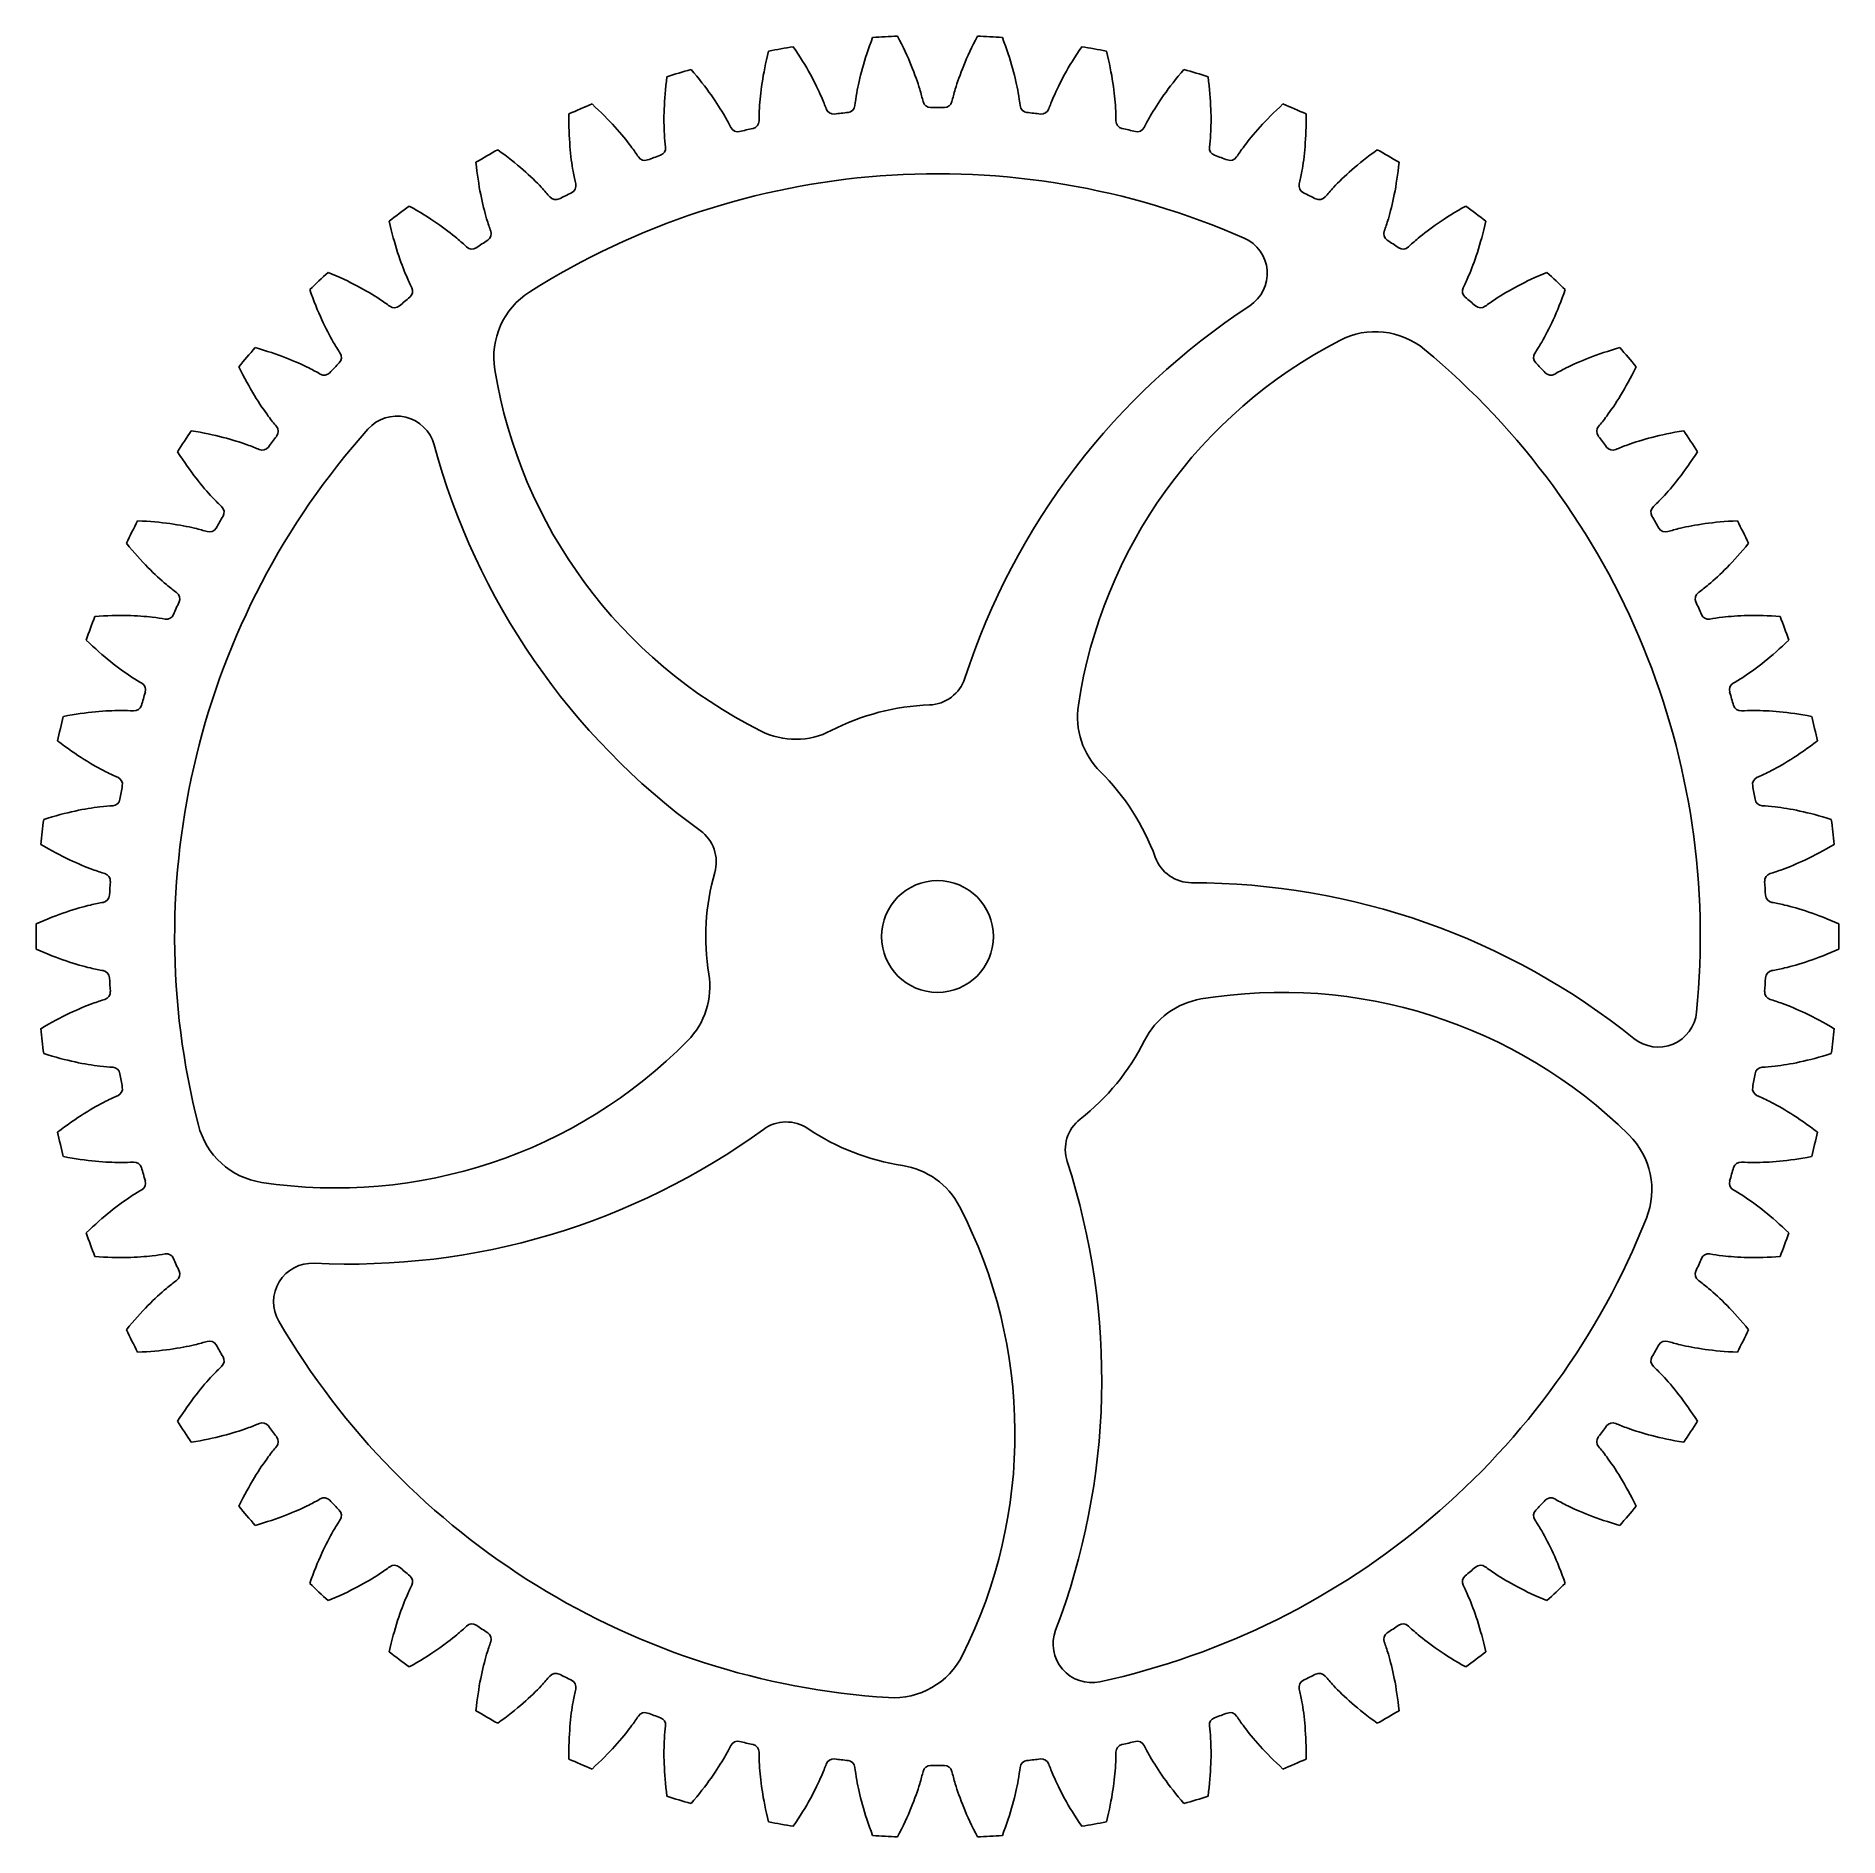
# Model space of a CAD drawing. Header units: millimetres. Extents: x -46.7 to 46.7, y -46.6 to 46.6.
import ezdxf

# ---------------------------------------------------------------- set-up
doc = ezdxf.new("R2010")
doc.units = ezdxf.units.MM
doc.layers.get('0').update_dxf_attribs({"linetype": 'CONTINUOUS'})

msp = doc.modelspace()

# ---------------------------------------------------------------- linework, layer by layer
for points in [[(-0.415, 11.993, 0.315534), (1.418, 13.375, -0.171281), (16.168, 32.662, 0.595784), (15.879, 36.168, 0.249415), (-21.116, 33.382, 0.301126), (-22.925, 29.352, 0.240376), (-9.136, 10.637, 0.239696), (-5.51, 10.66, -0.111057)], [(20.831, 30.873, 0.240376), (7.293, 11.976, 0.239696), (8.436, 8.534, -0.111057), (11.278, 4.101, 0.315534), (13.158, 2.784, -0.171281), (36.06, -5.284, 0.595784), (39.304, -3.925, 0.249415), (25.223, 30.398, 0.301126)], [(-34.999, -12.733, 0.240376), (-12.94, -5.402, 0.239696), (-11.841, -1.946, -0.111057), (-11.534, 3.311, 0.315534), (-12.282, 5.482, -0.171281), (-26.067, 25.47, 0.595784), (-29.491, 26.278, 0.249415), (-38.273, -9.767, 0.301126)], [(8.413, -38.594, 0.249415), (36.705, -14.595, 0.301126), (35.799, -10.271, 0.240376), (13.644, -3.235, 0.239696), (10.723, -5.386, -0.111057), (7.385, -9.458, 0.315534), (6.714, -11.654, -0.171281), (6.118, -35.928, 0.595784)], [(-2.538, -39.418, 0.301126), (1.294, -37.221, 0.240376), (1.139, -13.976, 0.239696), (-1.809, -11.863, -0.111057), (-6.713, -9.946, 0.315534), (-9.009, -9.987, -0.171281), (-32.279, -16.921, 0.595784), (-34.105, -19.927, 0.249415)]]:
    msp.add_lwpolyline(points, format="xyb", close=True)
msp.add_circle((0, 0), 2.895)
for centre, radius, start, end in [((0, 0), 46.677, 99.20237, 100.79763), ((0, 0), 46.677, 92.53571, 94.13096), ((0, 0), 46.677, 85.86904, 87.46429), ((0, 0), 46.677, 79.20237, 80.79763), ((0, 0), 46.677, 105.86904, 107.46429), ((0, 0), 46.677, 72.53571, 74.13096), ((0, 0), 46.677, 112.53571, 114.13096), ((-4.674, 43.073), 0.4, 276.1926, 353.67001), ((-0.359, 43.324), 0.4, 192.99666, 270.47407), ((0.358, 43.324), 0.4, 269.52593, 347.00334), ((4.674, 43.073), 0.4, 186.32999, 263.8074), ((0, 0), 46.677, 65.86904, 67.46429), ((-9.642, 42.239), 0.4, -77.14073, 0.33668), ((-5.386, 42.989), 0.4, 199.66332, 277.14073), ((0, 0), 42.925, 96.19256, 97.14077), ((0, 0), 42.925, 89.52589, 90.47411), ((0, 0), 42.925, 82.85923, 83.80744), ((5.386, 42.989), 0.4, 262.85927, 340.33668), ((9.642, 42.239), 0.4, 179.66332, 257.14073), ((-10.34, 42.073), 0.4, 206.32999, 283.8074), ((0, 0), 42.925, 102.85923, 103.80744), ((0, 0), 42.925, 76.19256, 77.14077), ((10.34, 42.073), 0.4, 256.1926, 333.67001), ((0, 0), 46.677, 119.20237, 120.79763), ((-15.155, 40.588), 0.4, 212.99666, 290.47407), ((0, 0), 42.925, 109.52589, 110.47411), ((-14.481, 40.834), 0.4, -70.47407, 7.00334), ((14.481, 40.834), 0.4, 172.99666, 250.47407), ((0, 0), 42.925, 69.52589, 70.47411), ((15.155, 40.588), 0.4, 249.52593, 327.00334), ((0, 0), 46.677, 59.20237, 60.79763), ((-19.764, 38.555), 0.4, 219.66332, 297.14073), ((0, 0), 42.925, 116.19256, 117.14077), ((-19.123, 38.876), 0.4, -63.8074, 13.67001), ((19.123, 38.876), 0.4, 166.32999, 243.8074), ((0, 0), 42.925, 62.85923, 63.80744), ((19.764, 38.555), 0.4, 242.85927, 320.33668), ((0, 0), 46.677, 125.86904, 127.46429), ((0, 0), 46.677, 52.53571, 54.13096), ((-23.507, 36.394), 0.4, -57.14073, 20.33668), ((23.507, 36.394), 0.4, 159.66332, 237.14073), ((-24.106, 36), 0.4, 226.32999, 303.8074), ((0, 0), 42.925, 122.85923, 123.80744), ((0, 0), 42.925, 56.19256, 57.14077), ((24.106, 36), 0.4, 236.1926, 313.67001), ((0, 0), 46.677, 132.53571, 134.13096), ((0, 0), 46.677, 45.86904, 47.46429), ((0, 0), 42.925, 129.52589, 130.47411), ((-27.573, 33.418), 0.4, -50.47407, 27.00334), ((27.573, 33.418), 0.4, 152.99666, 230.47407), ((0, 0), 42.925, 49.52589, 50.47411), ((-28.123, 32.958), 0.4, 232.99666, 310.47407), ((28.123, 32.958), 0.4, 229.52593, 307.00334), ((0, 0), 46.677, 139.20237, 140.79763), ((-31.267, 29.991), 0.4, -43.8074, 33.67001), ((31.267, 29.991), 0.4, 146.32999, 223.8074), ((0, 0), 46.677, 39.20237, 40.79763), ((-31.759, 29.47), 0.4, 239.66332, 317.14073), ((0, 0), 42.925, 136.19256, 137.14077), ((0, 0), 42.925, 42.85923, 43.80744), ((31.759, 29.47), 0.4, 222.85927, 300.33668), ((0, 0), 46.677, 145.86904, 147.46429), ((-34.537, 26.159), 0.4, -37.14073, 40.33668), ((34.537, 26.159), 0.4, 139.66332, 217.14073), ((0, 0), 46.677, 32.53571, 34.13096), ((-34.965, 25.584), 0.4, 246.32999, 323.8074), ((0, 0), 42.925, 142.85923, 143.80744), ((0, 0), 42.925, 36.19256, 37.14077), ((34.965, 25.584), 0.4, 216.1926, 293.67001), ((0, 0), 46.677, 152.53571, 154.13096), ((0, 0), 42.925, 149.52589, 150.47411), ((-37.34, 21.972), 0.4, -30.47407, 47.00334), ((37.34, 21.972), 0.4, 132.99666, 210.47407), ((0, 0), 42.925, 29.52589, 30.47411), ((0, 0), 46.677, 25.86904, 27.46429), ((-37.699, 21.351), 0.4, 252.99666, 330.47407), ((37.699, 21.351), 0.4, 209.52593, 287.00334), ((-39.639, 17.489), 0.4, -23.8074, 53.67001), ((39.639, 17.489), 0.4, 126.32999, 203.8074), ((0, 0), 42.925, 156.19256, 157.14077), ((0, 0), 42.925, 22.85923, 23.80744), ((0, 0), 46.677, 159.20237, 160.79763), ((-39.923, 16.831), 0.4, 259.66332, 337.14073), ((39.923, 16.831), 0.4, 202.85927, 280.33668), ((0, 0), 46.677, 19.20237, 20.79763), ((-41.401, 12.769), 0.4, -17.14073, 60.33668), ((41.401, 12.769), 0.4, 119.66332, 197.14073), ((0, 0), 42.925, 162.85923, 163.80744), ((0, 0), 42.925, 16.19256, 17.14077), ((0, 0), 46.677, 165.86904, 167.46429), ((-41.607, 12.082), 0.4, 266.32999, 343.8074), ((41.607, 12.082), 0.4, 196.1926, 273.67001), ((0, 0), 46.677, 12.53571, 14.13096), ((-42.603, 7.876), 0.4, -10.47407, 67.00334), ((0, 0), 42.925, 169.52589, 170.47411), ((42.603, 7.876), 0.4, 112.99666, 190.47407), ((0, 0), 42.925, 9.52589, 10.47411), ((-42.728, 7.17), 0.4, 272.99666, 350.47407), ((42.728, 7.17), 0.4, 189.52593, 267.00334), ((0, 0), 46.677, 172.53571, 174.13096), ((0, 0), 46.677, 5.86904, 7.46429), ((-43.23, 2.877), 0.4, -3.8074, 73.67001), ((0, 0), 42.925, 176.19256, 177.14077), ((43.23, 2.877), 0.4, 106.32999, 183.8074), ((0, 0), 42.925, 2.85923, 3.80744), ((-43.271, 2.161), 0.4, 279.66332, 357.14073), ((43.271, 2.161), 0.4, 182.85927, 260.33668), ((0, 0), 46.677, 179.20237, 180.79763), ((0, 0), 46.677, -0.79763, 0.79763), ((-43.271, -2.161), 0.4, 2.85927, 80.33668), ((43.271, -2.161), 0.4, 99.66332, 177.14073), ((0, 0), 42.925, 182.85923, 183.80744), ((0, 0), 42.925, 356.19256, 357.14077), ((-43.23, -2.877), 0.4, -73.67001, 3.8074), ((43.23, -2.877), 0.4, 176.1926, 253.67001), ((0, 0), 46.677, 185.86904, 187.46429), ((0, 0), 46.677, 352.53571, 354.13096), ((-42.728, -7.17), 0.4, 9.52593, 87.00334), ((0, 0), 42.925, 189.52589, 190.47411), ((0, 0), 42.925, 349.52589, 350.47411), ((42.728, -7.17), 0.4, 92.99666, 170.47407), ((-42.603, -7.876), 0.4, -67.00334, 10.47407), ((42.603, -7.876), 0.4, 169.52593, 247.00334), ((0, 0), 46.677, 192.53571, 194.13096), ((0, 0), 46.677, 345.86904, 347.46429), ((-41.607, -12.082), 0.4, 16.1926, 93.67001), ((0, 0), 42.925, 196.19256, 197.14077), ((0, 0), 42.925, 342.85923, 343.80744), ((41.607, -12.082), 0.4, 86.32999, 163.8074), ((-41.401, -12.769), 0.4, -60.33668, 17.14073), ((41.401, -12.769), 0.4, 162.85927, 240.33668), ((0, 0), 46.677, 199.20237, 200.79763), ((0, 0), 46.677, 339.20237, 340.79763), ((-39.923, -16.831), 0.4, 22.85927, 100.33668), ((0, 0), 42.925, 202.85923, 203.80744), ((0, 0), 42.925, 336.19256, 337.14077), ((39.923, -16.831), 0.4, 79.66332, 157.14073), ((-39.639, -17.489), 0.4, -53.67001, 23.8074), ((39.639, -17.489), 0.4, 156.1926, 233.67001), ((0, 0), 46.677, 205.86904, 207.46429), ((0, 0), 46.677, 332.53571, 334.13096), ((-37.699, -21.351), 0.4, 29.52593, 107.00334), ((0, 0), 42.925, 209.52589, 210.47411), ((0, 0), 42.925, 329.52589, 330.47411), ((37.699, -21.351), 0.4, 72.99666, 150.47407), ((-37.34, -21.972), 0.4, -47.00334, 30.47407), ((37.34, -21.972), 0.4, 149.52593, 227.00334), ((0, 0), 46.677, 212.53571, 214.13096), ((-34.965, -25.584), 0.4, 36.1926, 113.67001), ((34.965, -25.584), 0.4, 66.32999, 143.8074), ((0, 0), 46.677, 325.86904, 327.46429), ((0, 0), 42.925, 216.19256, 217.14077), ((-34.537, -26.159), 0.4, -40.33668, 37.14073), ((34.537, -26.159), 0.4, 142.85927, 220.33668), ((0, 0), 42.925, 322.85923, 323.80744), ((0, 0), 46.677, 219.20237, 220.79763), ((-31.759, -29.47), 0.4, 42.85927, 120.33668), ((0, 0), 42.925, 222.85923, 223.80744), ((-31.267, -29.991), 0.4, -33.67001, 43.8074), ((31.267, -29.991), 0.4, 136.1926, 213.67001), ((0, 0), 42.925, 316.19256, 317.14077), ((31.759, -29.47), 0.4, 59.66332, 137.14073), ((0, 0), 46.677, 319.20237, 320.79763), ((-28.123, -32.958), 0.4, 49.52593, 127.00334), ((0, 0), 42.925, 229.52589, 230.47411), ((0, 0), 42.925, 309.52589, 310.47411), ((28.123, -32.958), 0.4, 52.99666, 130.47407), ((0, 0), 46.677, 225.86904, 227.46429), ((-27.573, -33.418), 0.4, -27.00334, 50.47407), ((27.573, -33.418), 0.4, 129.52593, 207.00334), ((0, 0), 46.677, 312.53571, 314.13096), ((-24.106, -36), 0.4, 56.1926, 133.67001), ((0, 0), 42.925, 236.19256, 237.14077), ((-23.507, -36.394), 0.4, -20.33668, 57.14073), ((23.507, -36.394), 0.4, 122.85927, 200.33668), ((0, 0), 42.925, 302.85923, 303.80744), ((24.106, -36), 0.4, 46.32999, 123.8074), ((0, 0), 46.677, 232.53571, 234.13096), ((0, 0), 46.677, 305.86904, 307.46429), ((-19.764, -38.555), 0.4, 62.85927, 140.33668), ((0, 0), 42.925, 242.85923, 243.80744), ((0, 0), 42.925, 296.19256, 297.14077), ((19.764, -38.555), 0.4, 39.66332, 117.14073), ((-19.123, -38.876), 0.4, -13.67001, 63.8074), ((19.123, -38.876), 0.4, 116.1926, 193.67001), ((0, 0), 46.677, 239.20237, 240.79763), ((0, 0), 46.677, 299.20237, 300.79763), ((-15.155, -40.588), 0.4, 69.52593, 147.00334), ((0, 0), 42.925, 249.52589, 250.47411), ((-14.481, -40.834), 0.4, -7.00334, 70.47407), ((14.481, -40.834), 0.4, 109.52593, 187.00334), ((0, 0), 42.925, 289.52589, 290.47411), ((15.155, -40.588), 0.4, 32.99666, 110.47407), ((-10.34, -42.073), 0.4, 76.1926, 153.67001), ((0, 0), 42.925, 256.19256, 257.14077), ((-9.642, -42.239), 0.4, -0.33668, 77.14073), ((9.642, -42.239), 0.4, 102.85927, 180.33668), ((0, 0), 42.925, 282.85923, 283.80744), ((10.34, -42.073), 0.4, 26.32999, 103.8074), ((0, 0), 46.677, 245.86904, 247.46429), ((-5.386, -42.989), 0.4, 82.85927, 160.33668), ((0, 0), 42.925, 262.85923, 263.80744), ((-4.674, -43.073), 0.4, 6.32999, 83.8074), ((-0.359, -43.324), 0.4, 89.52593, 167.00334), ((0, 0), 42.925, 269.52589, 270.47411), ((0.358, -43.324), 0.4, 12.99666, 90.47407), ((4.674, -43.073), 0.4, 96.1926, 173.67001), ((0, 0), 42.925, 276.19256, 277.14077), ((5.386, -42.989), 0.4, 19.66332, 97.14073), ((0, 0), 46.677, 292.53571, 294.13096), ((0, 0), 46.677, 252.53571, 254.13096), ((0, 0), 46.677, 285.86904, 287.46429), ((0, 0), 46.677, 259.20237, 260.79763), ((0, 0), 46.677, 265.86904, 267.46429), ((0, 0), 46.677, 272.53571, 274.13096), ((0, 0), 46.677, 279.20237, 280.79763)]:
    msp.add_arc(centre, radius, start, end)
for points in [[(-8.744, 45.85), (-9.051, 44.638), (-9.18, 43.653), (-9.223, 42.914)], [(-6.01, 43.48), (-6.304, 44.16), (-6.762, 45.042), (-7.465, 46.076)], [(-3.362, 46.556), (-3.808, 45.387), (-4.05, 44.424), (-4.179, 43.694)], [(-0.922, 43.884), (-1.135, 44.593), (-1.487, 45.522), (-2.065, 46.631)], [(2.065, 46.631), (1.487, 45.522), (1.135, 44.593), (0.922, 43.884)], [(4.179, 43.694), (4.05, 44.424), (3.808, 45.387), (3.362, 46.556)], [(7.465, 46.076), (6.762, 45.042), (6.304, 44.16), (6.01, 43.48)], [(9.223, 42.914), (9.18, 43.653), (9.051, 44.638), (8.744, 45.85)], [(-11.017, 42.489), (-11.388, 43.13), (-11.945, 43.953), (-12.763, 44.898)], [(12.763, 44.898), (11.945, 43.953), (11.388, 43.13), (11.017, 42.489)], [(-14.008, 44.525), (-14.172, 43.286), (-14.185, 42.292), (-14.143, 41.553)], [(-0.748, 43.234), (-0.792, 43.423), (-0.848, 43.64), (-0.922, 43.884)], [(0.922, 43.884), (0.848, 43.64), (0.792, 43.423), (0.748, 43.234)], [(14.143, 41.553), (14.185, 42.292), (14.172, 43.286), (14.008, 44.525)], [(-15.875, 40.922), (-16.318, 41.516), (-16.967, 42.269), (-17.889, 43.113)], [(-5.762, 42.855), (-5.828, 43.038), (-5.909, 43.247), (-6.01, 43.48)], [(-4.179, 43.694), (-4.224, 43.444), (-4.255, 43.222), (-4.276, 43.028)], [(4.276, 43.028), (4.255, 43.222), (4.224, 43.444), (4.179, 43.694)], [(6.01, 43.48), (5.909, 43.247), (5.828, 43.038), (5.762, 42.855)], [(17.889, 43.113), (16.967, 42.269), (16.318, 41.516), (15.875, 40.922)], [(-19.083, 42.598), (-19.102, 41.348), (-18.999, 40.359), (-18.871, 39.63)], [(-10.699, 41.896), (-10.785, 42.07), (-10.89, 42.268), (-11.017, 42.489)], [(-9.223, 42.914), (-9.238, 42.659), (-9.243, 42.435), (-9.242, 42.241)], [(9.242, 42.241), (9.243, 42.435), (9.238, 42.659), (9.223, 42.914)], [(11.017, 42.489), (10.89, 42.268), (10.785, 42.07), (10.698, 41.896)], [(18.871, 39.63), (18.999, 40.359), (19.102, 41.348), (19.083, 42.598)], [(-14.143, 41.553), (-14.128, 41.299), (-14.107, 41.075), (-14.084, 40.882)], [(14.084, 40.882), (14.107, 41.075), (14.128, 41.299), (14.143, 41.553)], [(-20.519, 38.803), (-21.028, 39.341), (-21.759, 40.013), (-22.773, 40.744)], [(-15.49, 40.371), (-15.596, 40.534), (-15.723, 40.718), (-15.875, 40.922)], [(15.875, 40.922), (15.723, 40.718), (15.596, 40.534), (15.49, 40.371)], [(22.773, 40.744), (21.759, 40.013), (21.028, 39.341), (20.519, 38.803)], [(-23.899, 40.094), (-23.773, 38.85), (-23.556, 37.881), (-23.345, 37.171)], [(-18.871, 39.63), (-18.827, 39.379), (-18.781, 39.16), (-18.735, 38.971)], [(18.735, 38.971), (18.781, 39.16), (18.827, 39.379), (18.871, 39.63)], [(23.345, 37.171), (23.556, 37.881), (23.773, 38.85), (23.899, 40.094)], [(-20.072, 38.299), (-20.196, 38.449), (-20.344, 38.617), (-20.519, 38.803)], [(20.519, 38.803), (20.344, 38.617), (20.196, 38.449), (20.072, 38.299)], [(-24.885, 36.158), (-25.453, 36.634), (-26.257, 37.216), (-27.35, 37.825)], [(27.35, 37.825), (26.257, 37.216), (25.453, 36.634), (24.885, 36.158)], [(-28.392, 37.049), (-28.122, 35.828), (-27.795, 34.89), (-27.502, 34.21)], [(-23.345, 37.171), (-23.272, 36.927), (-23.2, 36.715), (-23.132, 36.533)], [(23.132, 36.533), (23.2, 36.715), (23.272, 36.927), (23.345, 37.171)], [(27.502, 34.21), (27.795, 34.89), (28.122, 35.828), (28.392, 37.049)], [(-24.383, 35.71), (-24.523, 35.844), (-24.69, 35.995), (-24.885, 36.158)], [(24.885, 36.158), (24.69, 35.995), (24.523, 35.844), (24.383, 35.71)], [(-28.914, 33.025), (-29.533, 33.431), (-30.4, 33.917), (-31.556, 34.394)], [(-27.502, 34.21), (-27.401, 33.976), (-27.305, 33.773), (-27.217, 33.6)], [(27.217, 33.6), (27.305, 33.773), (27.401, 33.976), (27.502, 34.21)], [(31.556, 34.394), (30.4, 33.917), (29.533, 33.431), (28.914, 33.025)], [(-32.501, 33.502), (-32.092, 32.321), (-31.657, 31.427), (-31.288, 30.786)], [(-28.363, 32.638), (-28.519, 32.755), (-28.701, 32.885), (-28.914, 33.025)], [(28.914, 33.025), (28.701, 32.885), (28.519, 32.755), (28.363, 32.638)], [(31.288, 30.786), (31.657, 31.427), (32.092, 32.321), (32.501, 33.502)], [(-32.553, 29.445), (-33.215, 29.776), (-34.132, 30.158), (-35.335, 30.498)], [(-31.288, 30.786), (-31.16, 30.565), (-31.041, 30.375), (-30.934, 30.213)], [(30.934, 30.213), (31.041, 30.375), (31.16, 30.565), (31.288, 30.786)], [(35.335, 30.498), (34.132, 30.158), (33.215, 29.776), (32.553, 29.445)], [(-36.171, 29.503), (-35.627, 28.377), (-35.092, 27.54), (-34.65, 26.945)], [(-31.961, 29.125), (-32.128, 29.223), (-32.325, 29.331), (-32.553, 29.445)], [(32.553, 29.445), (32.325, 29.331), (32.128, 29.223), (31.961, 29.125)], [(34.65, 26.945), (35.092, 27.54), (35.627, 28.377), (36.171, 29.503)], [(-35.751, 25.466), (-36.447, 25.719), (-37.402, 25.992), (-38.637, 26.19)], [(-34.65, 26.945), (-34.498, 26.741), (-34.358, 26.566), (-34.232, 26.418)], [(34.232, 26.418), (34.358, 26.566), (34.498, 26.741), (34.65, 26.945)], [(38.637, 26.19), (37.402, 25.992), (36.447, 25.719), (35.751, 25.466)], [(-35.126, 25.217), (-35.304, 25.295), (-35.511, 25.379), (-35.751, 25.466)], [(35.751, 25.466), (35.511, 25.379), (35.304, 25.295), (35.126, 25.217)], [(-39.351, 25.104), (-38.68, 24.049), (-38.052, 23.28), (-37.544, 22.74)], [(37.544, 22.74), (38.052, 23.28), (38.68, 24.049), (39.351, 25.104)], [(-37.544, 22.74), (-37.369, 22.555), (-37.21, 22.398), (-37.068, 22.265)], [(37.068, 22.265), (37.21, 22.398), (37.369, 22.555), (37.544, 22.74)], [(-38.466, 21.144), (-39.186, 21.314), (-40.167, 21.474), (-41.416, 21.527)], [(41.416, 21.527), (40.167, 21.474), (39.186, 21.314), (38.466, 21.144)], [(-37.816, 20.969), (-38.002, 21.026), (-38.218, 21.085), (-38.466, 21.144)], [(38.466, 21.144), (38.218, 21.085), (38.002, 21.026), (37.816, 20.969)], [(-41.999, 20.366), (-41.211, 19.396), (-40.497, 18.705), (-39.93, 18.228)], [(39.93, 18.228), (40.497, 18.705), (41.211, 19.396), (41.999, 20.366)], [(-39.93, 18.228), (-39.735, 18.064), (-39.558, 17.926), (-39.402, 17.811)], [(39.402, 17.811), (39.558, 17.926), (39.735, 18.064), (39.93, 18.228)], [(-40.66, 16.535), (-41.396, 16.621), (-42.388, 16.665), (-43.635, 16.573)], [(-39.994, 16.437), (-40.186, 16.472), (-40.407, 16.506), (-40.66, 16.535)], [(40.66, 16.535), (40.407, 16.506), (40.186, 16.472), (39.994, 16.437)], [(43.635, 16.573), (42.388, 16.665), (41.396, 16.621), (40.66, 16.535)], [(-44.08, 15.352), (-43.184, 14.48), (-42.395, 13.877), (-41.776, 13.469)], [(41.776, 13.469), (42.395, 13.877), (43.184, 14.48), (44.08, 15.352)], [(-41.776, 13.469), (-41.563, 13.329), (-41.372, 13.213), (-41.203, 13.116)], [(41.203, 13.116), (41.372, 13.213), (41.563, 13.329), (41.776, 13.469)], [(-42.305, 11.703), (-43.046, 11.702), (-44.036, 11.632), (-45.264, 11.396)], [(-41.632, 11.683), (-41.826, 11.695), (-42.05, 11.703), (-42.305, 11.703)], [(42.305, 11.703), (42.05, 11.703), (41.826, 11.695), (41.632, 11.683)], [(45.264, 11.396), (44.036, 11.632), (43.046, 11.702), (42.305, 11.703)], [(-45.564, 10.131), (-44.573, 9.369), (-43.719, 8.861), (-43.057, 8.528)], [(43.057, 8.528), (43.719, 8.861), (44.573, 9.369), (45.564, 10.131)], [(-43.057, 8.528), (-42.83, 8.414), (-42.626, 8.32), (-42.447, 8.244)], [(42.447, 8.244), (42.626, 8.32), (42.83, 8.414), (43.057, 8.528)], [(-43.377, 6.713), (-44.113, 6.626), (-45.089, 6.441), (-46.281, 6.064)], [(-42.707, 6.771), (-42.901, 6.76), (-43.124, 6.742), (-43.377, 6.713)], [(43.377, 6.713), (43.124, 6.742), (42.901, 6.76), (42.707, 6.771)], [(46.281, 6.064), (45.089, 6.441), (44.113, 6.626), (43.377, 6.713)], [(-46.432, 4.773), (-45.359, 4.131), (-44.452, 3.726), (-43.756, 3.472)], [(43.756, 3.472), (44.452, 3.726), (45.359, 4.131), (46.432, 4.773)], [(-43.756, 3.472), (-43.517, 3.384), (-43.304, 3.315), (-43.117, 3.261)], [(43.117, 3.261), (43.304, 3.315), (43.517, 3.384), (43.756, 3.472)], [(-43.863, 1.631), (-44.584, 1.46), (-45.532, 1.163), (-46.672, 0.65)], [(-43.204, 1.767), (-43.396, 1.734), (-43.616, 1.69), (-43.863, 1.631)], [(43.863, 1.631), (43.616, 1.69), (43.396, 1.734), (43.204, 1.767)], [(46.672, 0.65), (45.532, 1.163), (44.584, 1.46), (43.863, 1.631)], [(-46.672, -0.65), (-45.532, -1.163), (-44.584, -1.46), (-43.863, -1.631)], [(43.863, -1.631), (44.584, -1.46), (45.532, -1.163), (46.672, -0.65)], [(-43.863, -1.631), (-43.616, -1.69), (-43.396, -1.734), (-43.204, -1.767)], [(43.204, -1.767), (43.396, -1.734), (43.616, -1.69), (43.863, -1.631)], [(-43.756, -3.472), (-44.452, -3.726), (-45.359, -4.131), (-46.432, -4.773)], [(-43.117, -3.261), (-43.304, -3.315), (-43.517, -3.384), (-43.756, -3.472)], [(43.756, -3.472), (43.517, -3.384), (43.304, -3.315), (43.117, -3.261)], [(46.432, -4.773), (45.359, -4.131), (44.452, -3.726), (43.756, -3.472)], [(-46.281, -6.064), (-45.089, -6.441), (-44.113, -6.626), (-43.377, -6.713)], [(43.377, -6.713), (44.113, -6.626), (45.089, -6.441), (46.281, -6.064)], [(-43.377, -6.713), (-43.124, -6.742), (-42.901, -6.76), (-42.707, -6.771)], [(42.707, -6.771), (42.901, -6.76), (43.124, -6.742), (43.377, -6.713)], [(-42.447, -8.244), (-42.626, -8.32), (-42.83, -8.414), (-43.057, -8.528)], [(43.057, -8.528), (42.83, -8.414), (42.626, -8.32), (42.447, -8.244)], [(-43.057, -8.528), (-43.719, -8.861), (-44.573, -9.369), (-45.564, -10.131)], [(45.564, -10.131), (44.573, -9.369), (43.719, -8.861), (43.057, -8.528)], [(-45.264, -11.396), (-44.036, -11.632), (-43.046, -11.702), (-42.305, -11.703)], [(-42.305, -11.703), (-42.05, -11.703), (-41.826, -11.695), (-41.632, -11.683)], [(41.632, -11.683), (41.826, -11.695), (42.05, -11.703), (42.305, -11.703)], [(42.305, -11.703), (43.046, -11.702), (44.036, -11.632), (45.264, -11.396)], [(-41.776, -13.469), (-42.395, -13.877), (-43.184, -14.48), (-44.08, -15.352)], [(-41.203, -13.116), (-41.372, -13.213), (-41.563, -13.329), (-41.776, -13.469)], [(41.776, -13.469), (41.563, -13.329), (41.372, -13.213), (41.203, -13.116)], [(44.08, -15.352), (43.184, -14.48), (42.395, -13.877), (41.776, -13.469)], [(-43.635, -16.573), (-42.388, -16.665), (-41.396, -16.621), (-40.66, -16.535)], [(-40.66, -16.535), (-40.407, -16.506), (-40.186, -16.472), (-39.994, -16.437)], [(39.994, -16.437), (40.186, -16.472), (40.407, -16.506), (40.66, -16.535)], [(40.66, -16.535), (41.396, -16.621), (42.388, -16.665), (43.635, -16.573)], [(-39.93, -18.228), (-40.497, -18.705), (-41.211, -19.396), (-41.999, -20.366)], [(-39.402, -17.811), (-39.558, -17.926), (-39.735, -18.064), (-39.93, -18.228)], [(39.93, -18.228), (39.735, -18.064), (39.558, -17.926), (39.402, -17.811)], [(41.999, -20.366), (41.211, -19.396), (40.497, -18.705), (39.93, -18.228)], [(-41.416, -21.527), (-40.167, -21.474), (-39.186, -21.314), (-38.466, -21.144)], [(-38.466, -21.144), (-38.218, -21.085), (-38.002, -21.026), (-37.816, -20.969)], [(37.816, -20.969), (38.002, -21.026), (38.218, -21.085), (38.466, -21.144)], [(38.466, -21.144), (39.186, -21.314), (40.167, -21.474), (41.416, -21.527)], [(-37.068, -22.265), (-37.21, -22.397), (-37.369, -22.555), (-37.544, -22.74)], [(37.544, -22.74), (37.369, -22.555), (37.21, -22.397), (37.068, -22.265)], [(-37.544, -22.74), (-38.052, -23.28), (-38.68, -24.049), (-39.351, -25.104)], [(39.351, -25.104), (38.68, -24.049), (38.052, -23.28), (37.544, -22.74)], [(-38.637, -26.19), (-37.402, -25.992), (-36.447, -25.719), (-35.751, -25.466)], [(-35.751, -25.466), (-35.511, -25.379), (-35.304, -25.295), (-35.126, -25.217)], [(35.126, -25.217), (35.304, -25.295), (35.511, -25.379), (35.751, -25.466)], [(35.751, -25.466), (36.447, -25.719), (37.402, -25.992), (38.637, -26.19)], [(-34.65, -26.945), (-35.092, -27.54), (-35.627, -28.377), (-36.171, -29.503)], [(-34.232, -26.418), (-34.358, -26.566), (-34.498, -26.741), (-34.65, -26.945)], [(34.65, -26.945), (34.498, -26.741), (34.358, -26.566), (34.232, -26.418)], [(36.171, -29.503), (35.627, -28.377), (35.092, -27.54), (34.65, -26.945)], [(-35.335, -30.498), (-34.132, -30.158), (-33.215, -29.776), (-32.553, -29.445)], [(-32.553, -29.445), (-32.325, -29.331), (-32.128, -29.223), (-31.961, -29.125)], [(31.961, -29.125), (32.128, -29.223), (32.325, -29.331), (32.553, -29.445)], [(32.553, -29.445), (33.215, -29.776), (34.132, -30.158), (35.335, -30.498)], [(-31.288, -30.786), (-31.657, -31.427), (-32.092, -32.321), (-32.501, -33.502)], [(-30.934, -30.213), (-31.041, -30.375), (-31.16, -30.565), (-31.288, -30.786)], [(31.288, -30.786), (31.16, -30.565), (31.041, -30.375), (30.934, -30.213)], [(32.501, -33.502), (32.092, -32.321), (31.657, -31.427), (31.288, -30.786)], [(-28.914, -33.025), (-28.701, -32.885), (-28.519, -32.755), (-28.363, -32.638)], [(28.363, -32.638), (28.519, -32.755), (28.701, -32.885), (28.914, -33.025)], [(-31.556, -34.394), (-30.4, -33.917), (-29.533, -33.431), (-28.914, -33.025)], [(-27.217, -33.6), (-27.305, -33.773), (-27.401, -33.976), (-27.502, -34.21)], [(27.502, -34.21), (27.401, -33.976), (27.305, -33.773), (27.217, -33.6)], [(28.914, -33.025), (29.533, -33.431), (30.4, -33.917), (31.556, -34.394)], [(-27.502, -34.21), (-27.795, -34.89), (-28.122, -35.828), (-28.392, -37.049)], [(28.392, -37.049), (28.122, -35.828), (27.795, -34.89), (27.502, -34.21)], [(-27.35, -37.825), (-26.257, -37.216), (-25.453, -36.634), (-24.885, -36.158)], [(-24.885, -36.158), (-24.69, -35.995), (-24.523, -35.844), (-24.383, -35.71)], [(24.383, -35.71), (24.523, -35.844), (24.69, -35.995), (24.885, -36.158)], [(24.885, -36.158), (25.453, -36.634), (26.257, -37.216), (27.35, -37.825)], [(-23.345, -37.171), (-23.556, -37.881), (-23.773, -38.85), (-23.899, -40.094)], [(-23.132, -36.533), (-23.2, -36.715), (-23.272, -36.927), (-23.345, -37.171)], [(23.345, -37.171), (23.272, -36.927), (23.2, -36.715), (23.132, -36.533)], [(23.899, -40.094), (23.773, -38.85), (23.556, -37.881), (23.345, -37.171)], [(-22.773, -40.744), (-21.759, -40.013), (-21.028, -39.341), (-20.519, -38.803)], [(-20.519, -38.803), (-20.344, -38.617), (-20.196, -38.449), (-20.072, -38.299)], [(-18.735, -38.971), (-18.781, -39.16), (-18.827, -39.379), (-18.871, -39.63)], [(18.871, -39.63), (18.827, -39.379), (18.781, -39.16), (18.735, -38.971)], [(20.072, -38.299), (20.196, -38.449), (20.344, -38.617), (20.519, -38.803)], [(20.519, -38.803), (21.028, -39.341), (21.759, -40.013), (22.773, -40.744)], [(-18.871, -39.63), (-18.999, -40.359), (-19.102, -41.348), (-19.083, -42.598)], [(19.083, -42.598), (19.102, -41.348), (18.999, -40.359), (18.871, -39.63)], [(-17.889, -43.113), (-16.967, -42.269), (-16.318, -41.516), (-15.875, -40.922)], [(-15.875, -40.922), (-15.723, -40.718), (-15.596, -40.534), (-15.49, -40.371)], [(-14.084, -40.882), (-14.107, -41.075), (-14.128, -41.299), (-14.143, -41.553)], [(14.143, -41.553), (14.128, -41.299), (14.107, -41.075), (14.084, -40.882)], [(15.49, -40.371), (15.596, -40.534), (15.723, -40.718), (15.875, -40.922)], [(15.875, -40.922), (16.318, -41.516), (16.967, -42.269), (17.889, -43.113)], [(-14.143, -41.553), (-14.185, -42.292), (-14.172, -43.286), (-14.008, -44.525)], [(-11.017, -42.489), (-10.89, -42.268), (-10.785, -42.07), (-10.699, -41.896)], [(10.698, -41.896), (10.785, -42.07), (10.89, -42.268), (11.017, -42.489)], [(14.008, -44.525), (14.172, -43.286), (14.185, -42.292), (14.143, -41.553)], [(-12.763, -44.898), (-11.945, -43.953), (-11.388, -43.13), (-11.017, -42.489)], [(-9.242, -42.241), (-9.243, -42.435), (-9.238, -42.659), (-9.223, -42.914)], [(-9.223, -42.914), (-9.18, -43.653), (-9.051, -44.638), (-8.744, -45.85)], [(-6.01, -43.48), (-5.909, -43.247), (-5.828, -43.038), (-5.762, -42.855)], [(5.762, -42.855), (5.828, -43.038), (5.909, -43.247), (6.01, -43.48)], [(8.744, -45.85), (9.051, -44.638), (9.18, -43.653), (9.223, -42.914)], [(9.223, -42.914), (9.238, -42.659), (9.243, -42.435), (9.242, -42.241)], [(11.017, -42.489), (11.388, -43.13), (11.945, -43.953), (12.763, -44.898)], [(-7.465, -46.076), (-6.762, -45.042), (-6.304, -44.16), (-6.01, -43.48)], [(-4.276, -43.028), (-4.255, -43.222), (-4.224, -43.444), (-4.179, -43.694)], [(-4.179, -43.694), (-4.05, -44.424), (-3.808, -45.387), (-3.362, -46.556)], [(-0.922, -43.884), (-0.848, -43.64), (-0.792, -43.423), (-0.748, -43.234)], [(0.748, -43.234), (0.792, -43.423), (0.848, -43.64), (0.922, -43.884)], [(3.362, -46.556), (3.808, -45.387), (4.05, -44.424), (4.179, -43.694)], [(4.179, -43.694), (4.224, -43.444), (4.255, -43.222), (4.276, -43.028)], [(6.01, -43.48), (6.304, -44.16), (6.762, -45.042), (7.465, -46.076)], [(-2.065, -46.631), (-1.487, -45.522), (-1.135, -44.593), (-0.922, -43.884)], [(0.922, -43.884), (1.135, -44.593), (1.487, -45.522), (2.065, -46.631)]]:
    msp.add_open_spline(points, degree=3)

doc.saveas('drawing.dxf')
